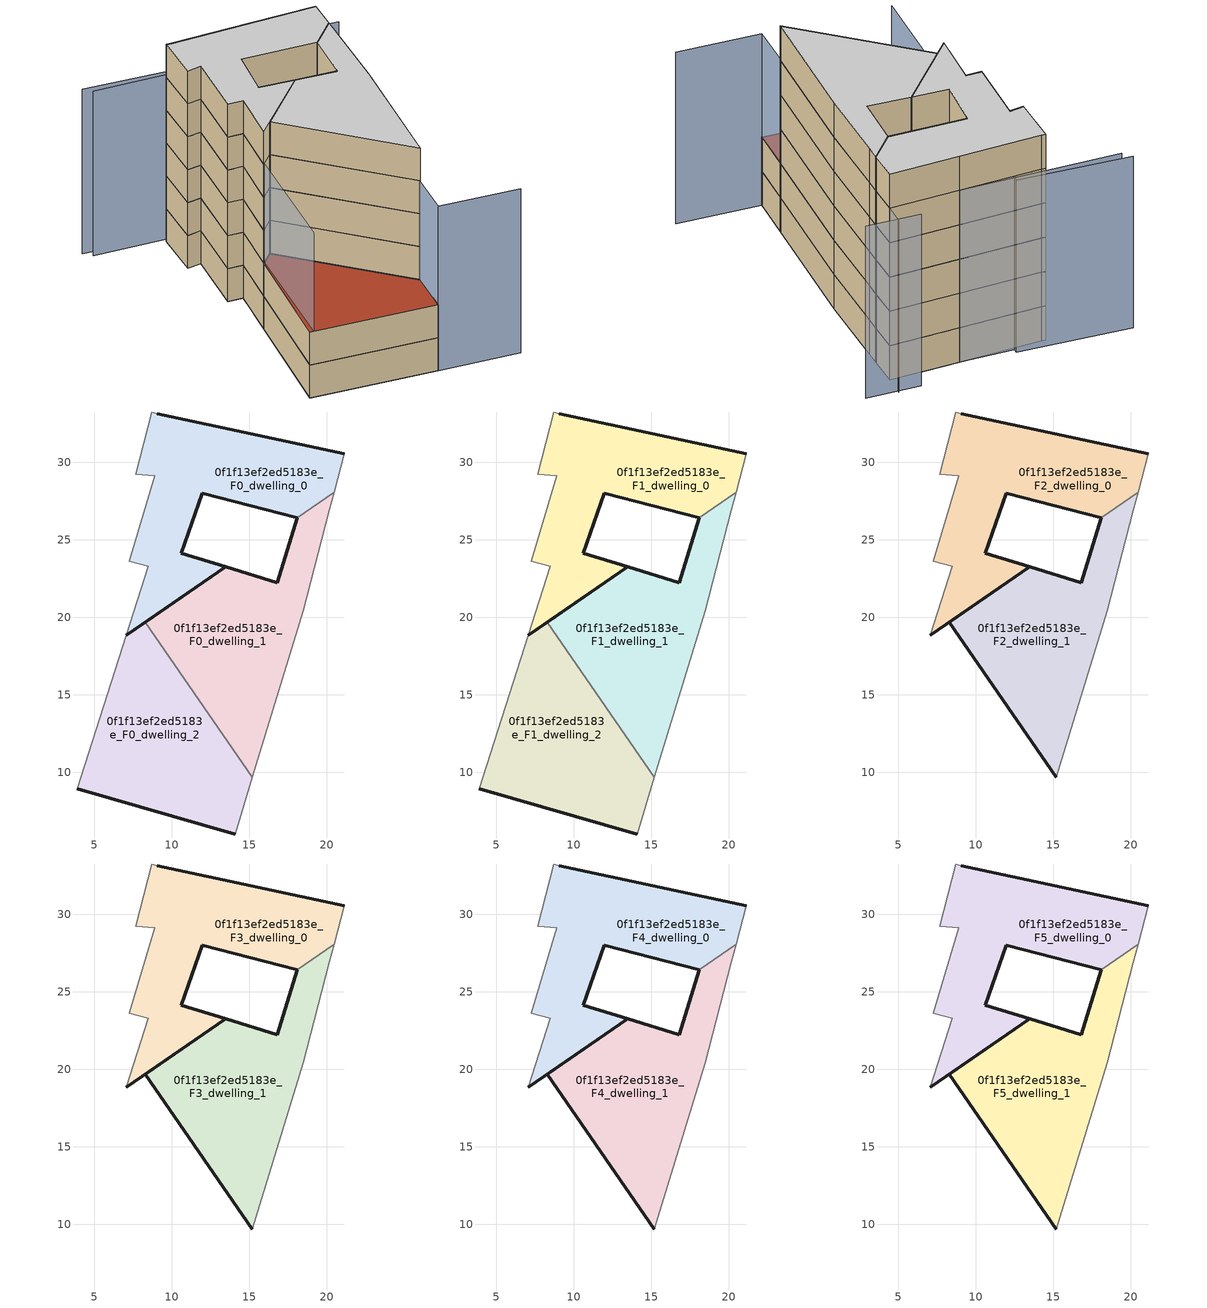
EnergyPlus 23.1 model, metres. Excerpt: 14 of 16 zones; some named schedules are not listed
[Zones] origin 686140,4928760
0f1f13ef2ed5183e_F0_dwelling_0
 floor ground (EU_floor_Construction): 18.09,26.42 20.48,28.06 21.12,30.56 15.55,31.76 9.08,33.14 8.72,33.25 7.7,29.23 8.9,29.14 7.27,23.62 8.51,23.31 7.08,18.84 13.5,23.26 10.63,24.13 11.98,28.02 z0
 wall outside (EU_wall_Construction): 9.08,33.14 15.55,31.76 21.12,30.56 / 18.09,26.42 11.98,28.02 10.63,24.13 13.5,23.26 7.08,18.84 z0:3
 wall adiabatic (EU_wall_Construction): 7.08,18.84 8.51,23.31 7.27,23.62 8.9,29.14 7.7,29.23 8.72,33.25 9.08,33.14 / 21.12,30.56 20.48,28.06 z0:3
 wall to 0f1f13ef2ed5183e_F0_dwelling_1 (EU_wall_Construction): 20.48,28.06 18.09,26.42 z0:3
0f1f13ef2ed5183e_F0_dwelling_1
 floor ground (EU_floor_Construction): 15.2,9.69 18.48,20.44 20.18,26.91 20.48,28.06 18.09,26.42 18.1,26.42 16.83,22.25 13.5,23.26 8.31,19.69 z0
 wall outside (EU_wall_Construction): 8.31,19.69 13.5,23.26 16.83,22.25 18.1,26.42 18.09,26.42 z0:3
 wall adiabatic (EU_wall_Construction): 20.48,28.06 20.18,26.91 18.48,20.44 15.2,9.69 z0:3
 wall to 0f1f13ef2ed5183e_F0_dwelling_2 (EU_wall_Construction): 15.2,9.69 8.32,19.69 z0:3
0f1f13ef2ed5183e_F0_dwelling_2
 floor ground (EU_floor_Construction): 14.09,6.03 15.2,9.69 8.31,19.69 7.08,18.84 3.93,8.95 z0
 wall outside (EU_wall_Construction): 7.08,18.84 8.31,19.69 / 14.09,6.03 3.93,8.95 z0:3
 wall adiabatic (EU_wall_Construction): 15.2,9.69 14.09,6.03 / 3.93,8.95 7.08,18.84 z0:3
0f1f13ef2ed5183e_F1_dwelling_0
 floor to 0f1f13ef2ed5183e_F0_dwelling_0 (EU_floor_Construction): 18.09,26.42 20.48,28.06 21.12,30.56 15.55,31.76 9.08,33.14 8.72,33.25 7.7,29.23 8.9,29.14 7.26,23.62 8.51,23.31 7.08,18.84 13.5,23.26 10.63,24.13 11.98,28.02 z3
 wall outside (EU_wall_Construction): 9.08,33.14 15.55,31.76 21.12,30.56 / 18.09,26.42 11.98,28.02 10.63,24.13 13.5,23.26 7.08,18.84 z3:6
 wall adiabatic (EU_wall_Construction): 7.08,18.84 8.51,23.31 7.27,23.62 8.9,29.14 7.7,29.23 8.72,33.25 9.08,33.14 / 21.12,30.56 20.48,28.06 z3:6
 wall to 0f1f13ef2ed5183e_F1_dwelling_1 (EU_wall_Construction): 20.48,28.06 18.09,26.42 z3:6
0f1f13ef2ed5183e_F1_dwelling_1
 floor to 0f1f13ef2ed5183e_F0_dwelling_1 (EU_floor_Construction): 15.2,9.69 18.48,20.44 20.18,26.91 20.48,28.06 18.09,26.42 18.1,26.42 16.83,22.25 13.5,23.26 8.31,19.69 z3
 wall outside (EU_wall_Construction): 8.31,19.69 13.5,23.26 16.83,22.25 18.1,26.42 18.09,26.42 z3:6
 wall adiabatic (EU_wall_Construction): 20.48,28.06 20.18,26.91 18.48,20.44 15.2,9.69 z3:6
 wall to 0f1f13ef2ed5183e_F1_dwelling_2 (EU_wall_Construction): 15.2,9.69 8.32,19.69 z3:6
0f1f13ef2ed5183e_F1_dwelling_2
 floor to 0f1f13ef2ed5183e_F0_dwelling_2 (EU_floor_Construction): 14.09,6.03 15.2,9.69 8.31,19.69 7.08,18.84 3.93,8.95 z3
 wall outside (EU_wall_Construction): 7.08,18.84 8.31,19.69 / 14.09,6.03 3.93,8.95 z3:6
 wall adiabatic (EU_wall_Construction): 15.2,9.69 14.09,6.03 / 3.93,8.95 7.08,18.84 z3:6
 roof outside (EU_roof_Construction): 8.31,19.69 15.2,9.69 14.09,6.03 3.93,8.95 7.08,18.84 z6
0f1f13ef2ed5183e_F2_dwelling_0
 floor to 0f1f13ef2ed5183e_F1_dwelling_0 (EU_floor_Construction): 18.09,26.42 20.48,28.06 21.12,30.56 15.55,31.76 9.08,33.14 8.72,33.25 7.7,29.23 8.9,29.14 7.26,23.62 8.51,23.31 7.08,18.84 13.5,23.26 10.63,24.13 11.98,28.02 z6
 wall outside (EU_wall_Construction): 9.08,33.14 15.55,31.76 21.12,30.56 / 18.09,26.42 11.98,28.02 10.63,24.13 13.5,23.26 7.08,18.84 z6:9
 wall adiabatic (EU_wall_Construction): 7.08,18.84 8.51,23.31 7.27,23.62 8.9,29.14 7.7,29.23 8.72,33.25 9.08,33.14 / 21.12,30.56 20.48,28.06 z6:9
 wall to 0f1f13ef2ed5183e_F2_dwelling_1 (EU_wall_Construction): 20.48,28.06 18.09,26.42 z6:9
0f1f13ef2ed5183e_F2_dwelling_1
 floor to 0f1f13ef2ed5183e_F1_dwelling_1 (EU_floor_Construction): 15.2,9.69 18.48,20.44 20.18,26.91 20.48,28.06 18.09,26.42 18.1,26.42 16.83,22.25 13.5,23.26 8.31,19.69 z6
 wall outside (EU_wall_Construction): 15.2,9.69 8.31,19.69 13.5,23.26 16.83,22.25 18.1,26.42 18.09,26.42 z6:9
 wall adiabatic (EU_wall_Construction): 20.48,28.06 20.18,26.91 18.48,20.44 15.2,9.69 z6:9
0f1f13ef2ed5183e_F3_dwelling_0
 floor to 0f1f13ef2ed5183e_F2_dwelling_0 (EU_floor_Construction): 18.09,26.42 20.48,28.06 21.12,30.56 15.55,31.76 9.08,33.14 8.72,33.25 7.7,29.23 8.9,29.14 7.26,23.62 8.51,23.31 7.08,18.84 13.5,23.26 10.63,24.13 11.98,28.02 z9
 wall outside (EU_wall_Construction): 9.08,33.14 15.55,31.76 21.12,30.56 / 18.09,26.42 11.98,28.02 10.63,24.13 13.5,23.26 7.08,18.84 z9:12
 wall adiabatic (EU_wall_Construction): 7.08,18.84 8.51,23.31 7.27,23.62 8.9,29.14 7.7,29.23 8.72,33.25 9.08,33.14 / 21.12,30.56 20.48,28.06 z9:12
 wall to 0f1f13ef2ed5183e_F3_dwelling_1 (EU_wall_Construction): 20.48,28.06 18.09,26.42 z9:12
0f1f13ef2ed5183e_F3_dwelling_1
 floor to 0f1f13ef2ed5183e_F2_dwelling_1 (EU_floor_Construction): 15.2,9.69 18.48,20.44 20.18,26.91 20.48,28.06 18.09,26.42 18.1,26.42 16.83,22.25 13.5,23.26 8.31,19.69 z9
 wall outside (EU_wall_Construction): 15.2,9.69 8.31,19.69 13.5,23.26 16.83,22.25 18.1,26.42 18.09,26.42 z9:12
 wall adiabatic (EU_wall_Construction): 20.48,28.06 20.18,26.91 18.48,20.44 15.2,9.69 z9:12
0f1f13ef2ed5183e_F4_dwelling_0
 floor to 0f1f13ef2ed5183e_F3_dwelling_0 (EU_floor_Construction): 18.09,26.42 20.48,28.06 21.12,30.56 15.55,31.76 9.08,33.14 8.72,33.25 7.7,29.23 8.9,29.14 7.26,23.62 8.51,23.31 7.08,18.84 13.5,23.26 10.63,24.13 11.98,28.02 z12
 wall outside (EU_wall_Construction): 9.08,33.14 15.55,31.76 21.12,30.56 / 18.09,26.42 11.98,28.02 10.63,24.13 13.5,23.26 7.08,18.84 z12:15
 wall adiabatic (EU_wall_Construction): 7.08,18.84 8.51,23.31 7.27,23.62 8.9,29.14 7.7,29.23 8.72,33.25 9.08,33.14 / 21.12,30.56 20.48,28.06 z12:15
 wall to 0f1f13ef2ed5183e_F4_dwelling_1 (EU_wall_Construction): 20.48,28.06 18.09,26.42 z12:15
0f1f13ef2ed5183e_F4_dwelling_1
 floor to 0f1f13ef2ed5183e_F3_dwelling_1 (EU_floor_Construction): 15.2,9.69 18.48,20.44 20.18,26.91 20.48,28.06 18.09,26.42 18.1,26.42 16.83,22.25 13.5,23.26 8.31,19.69 z12
 wall outside (EU_wall_Construction): 15.2,9.69 8.31,19.69 13.5,23.26 16.83,22.25 18.1,26.42 18.09,26.42 z12:15
 wall adiabatic (EU_wall_Construction): 20.48,28.06 20.18,26.91 18.48,20.44 15.2,9.69 z12:15
0f1f13ef2ed5183e_F5_dwelling_0
 floor to 0f1f13ef2ed5183e_F4_dwelling_0 (EU_floor_Construction): 18.09,26.42 20.48,28.06 21.12,30.56 15.55,31.76 9.08,33.14 8.72,33.25 7.7,29.23 8.9,29.14 7.26,23.62 8.51,23.31 7.08,18.84 13.5,23.26 10.63,24.13 11.98,28.02 z15
 wall outside (EU_wall_Construction): 9.08,33.14 15.55,31.76 21.12,30.56 / 18.09,26.42 11.98,28.02 10.63,24.13 13.5,23.26 7.08,18.84 z15:18
 wall adiabatic (EU_wall_Construction): 7.08,18.84 8.51,23.31 7.27,23.62 8.9,29.14 7.7,29.23 8.72,33.25 9.08,33.14 / 21.12,30.56 20.48,28.06 z15:18
 wall to 0f1f13ef2ed5183e_F5_dwelling_1 (EU_wall_Construction): 20.48,28.06 18.09,26.42 z15:18
 ceiling to 0f1f13ef2ed5183e_F6_dwelling_0 (EU_floor_Construction): 21.12,30.56 20.48,28.06 18.09,26.42 11.98,28.02 10.63,24.13 13.5,23.26 7.08,18.84 8.51,23.31 7.26,23.62 8.9,29.14 7.7,29.23 8.72,33.25 9.08,33.14 15.55,31.76 z18
0f1f13ef2ed5183e_F5_dwelling_1
 floor to 0f1f13ef2ed5183e_F4_dwelling_1 (EU_floor_Construction): 15.2,9.69 18.48,20.44 20.18,26.91 20.48,28.06 18.09,26.42 18.1,26.42 16.83,22.25 13.5,23.26 8.31,19.69 z15
 wall outside (EU_wall_Construction): 15.2,9.69 8.31,19.69 13.5,23.26 16.83,22.25 18.1,26.42 18.09,26.42 z15:18
 wall adiabatic (EU_wall_Construction): 20.48,28.06 20.18,26.91 18.48,20.44 15.2,9.69 z15:18
 ceiling to 0f1f13ef2ed5183e_F6_dwelling_1 (EU_floor_Construction): 20.48,28.06 20.18,26.91 18.48,20.44 15.2,9.69 8.31,19.69 13.5,23.26 16.83,22.25 18.1,26.42 18.09,26.42 z18
shading: 20.63,4.16 14.09,6.03 / 14.09,6.03 21.61,32.26 / 2.6,35.83 11.44,33.22 / 11.44,33.22 4.24,8.86 / 24,31.4 19.76,32.59 / 19.86,30.63 3.06,35.04 z0:15
[Building]
EU S2 Campaign: North Axis=0; Terrain=City; Solar Distribution=FullExterior
[Site:Location]
Bologna: Latitude=44.5; Longitude=11.25; Time Zone=1; Elevation=37
[SizingPeriod:WeatherFileDays]
AnnualSizingPeriod: Begin Month=1; Begin Day of Month=1; End Month=12; End Day of Month=31; Day of Week for Start Day=Monday; Use Weather File Daylight Saving Period=No; Use Weather File Rain and Snow Indicators=No
[MATERIAL]
EU_InternalMass_Material: Roughness=MediumRough; Thickness=0.1; Conductivity=1; Density=1800; Specific Heat=900; Thermal Absorptance=0.9; Solar Absorptance=0.7; Visible Absorptance=0.7
[MATERIAL:NOMASS] Roughness=MediumRough; Thermal Absorptance=0.9; Solar Absorptance=0.7; Visible Absorptance=0.7
Name | Thermal Resistance
EU_wall_NoMass | 0.905828
EU_roof_NoMass | 0.37593
EU_floor_NoMass | 0.67114
[CONSTRUCTION]
EU_wall_Construction: EU_wall_NoMass
EU_roof_Construction: EU_roof_NoMass
EU_floor_Construction: EU_floor_NoMass
EU_InternalMass_Construction: EU_InternalMass_Material
[ZONE] Type=1; Multiplier=1; Ceiling Height=autocalculate; Floor Area=autocalculate; Part of Total Floor Area=Yes
Name | Volume
0f1f13ef2ed5183e_F0_dwelling_0 | 251.52
0f1f13ef2ed5183e_F1_dwelling_0; 0f1f13ef2ed5183e_F2_dwelling_0; 0f1f13ef2ed5183e_F3_dwelling_0; 0f1f13ef2ed5183e_F4_dwelling_0; 0f1f13ef2ed5183e_F5_dwelling_0 | 251.518
0f1f13ef2ed5183e_F0_dwelling_1 | 251.528
0f1f13ef2ed5183e_F1_dwelling_1; 0f1f13ef2ed5183e_F2_dwelling_1; 0f1f13ef2ed5183e_F3_dwelling_1; 0f1f13ef2ed5183e_F4_dwelling_1; 0f1f13ef2ed5183e_F5_dwelling_1 | 251.527
0f1f13ef2ed5183e_F0_dwelling_2; 0f1f13ef2ed5183e_F1_dwelling_2 | 251.525
[INTERNALMASS] Construction=EU_InternalMass_Construction
Name | Zone or ZoneList | Surface Area
0f1f13ef2ed5183e_F0_dwelling_0_EU_InternalMass | 0f1f13ef2ed5183e_F0_dwelling_0 | 83.8427
0f1f13ef2ed5183e_F0_dwelling_1_EU_InternalMass | 0f1f13ef2ed5183e_F0_dwelling_1 | 83.8413
0f1f13ef2ed5183e_F0_dwelling_2_EU_InternalMass | 0f1f13ef2ed5183e_F0_dwelling_2 | 83.8414
0f1f13ef2ed5183e_F1_dwelling_0_EU_InternalMass | 0f1f13ef2ed5183e_F1_dwelling_0 | 83.8427
0f1f13ef2ed5183e_F1_dwelling_1_EU_InternalMass | 0f1f13ef2ed5183e_F1_dwelling_1 | 83.8413
0f1f13ef2ed5183e_F1_dwelling_2_EU_InternalMass | 0f1f13ef2ed5183e_F1_dwelling_2 | 83.8414
0f1f13ef2ed5183e_F2_dwelling_0_EU_InternalMass | 0f1f13ef2ed5183e_F2_dwelling_0 | 123.779
0f1f13ef2ed5183e_F2_dwelling_1_EU_InternalMass | 0f1f13ef2ed5183e_F2_dwelling_1 | 127.747
0f1f13ef2ed5183e_F3_dwelling_0_EU_InternalMass | 0f1f13ef2ed5183e_F3_dwelling_0 | 123.779
0f1f13ef2ed5183e_F3_dwelling_1_EU_InternalMass | 0f1f13ef2ed5183e_F3_dwelling_1 | 127.747
0f1f13ef2ed5183e_F4_dwelling_0_EU_InternalMass | 0f1f13ef2ed5183e_F4_dwelling_0 | 123.779
0f1f13ef2ed5183e_F4_dwelling_1_EU_InternalMass | 0f1f13ef2ed5183e_F4_dwelling_1 | 127.747
0f1f13ef2ed5183e_F5_dwelling_0_EU_InternalMass | 0f1f13ef2ed5183e_F5_dwelling_0 | 123.779
0f1f13ef2ed5183e_F5_dwelling_1_EU_InternalMass | 0f1f13ef2ed5183e_F5_dwelling_1 | 127.747
[OTHEREQUIPMENT] Fuel Type=Electricity; Design Level Calculation Method=Watts/Area; Power per Zone Floor Area=1; Fraction Latent=0; Fraction Radiant=0; Fraction Lost=0; Carbon Dioxide Generation Rate=0; EndUse Subcategory=EU_Step8_InternalGains
Name | Zone or ZoneList or Space or SpaceList | Schedule
EU_Step8_InternalGain_0f1f13ef2ed5183e_F0_dwelling_0_f000 | 0f1f13ef2ed5183e_F0_dwelling_0 | EU_Step8_GainSchedule_0f1f13ef2ed5183e_F0_dwelling_0_f000
EU_Step8_InternalGain_0f1f13ef2ed5183e_F0_dwelling_1_f000 | 0f1f13ef2ed5183e_F0_dwelling_1 | EU_Step8_GainSchedule_0f1f13ef2ed5183e_F0_dwelling_1_f000
EU_Step8_InternalGain_0f1f13ef2ed5183e_F0_dwelling_2_f000 | 0f1f13ef2ed5183e_F0_dwelling_2 | EU_Step8_GainSchedule_0f1f13ef2ed5183e_F0_dwelling_2_f000
EU_Step8_InternalGain_0f1f13ef2ed5183e_F1_dwelling_0_f000 | 0f1f13ef2ed5183e_F1_dwelling_0 | EU_Step8_GainSchedule_0f1f13ef2ed5183e_F1_dwelling_0_f000
EU_Step8_InternalGain_0f1f13ef2ed5183e_F1_dwelling_1_f000 | 0f1f13ef2ed5183e_F1_dwelling_1 | EU_Step8_GainSchedule_0f1f13ef2ed5183e_F1_dwelling_1_f000
EU_Step8_InternalGain_0f1f13ef2ed5183e_F1_dwelling_2_f000 | 0f1f13ef2ed5183e_F1_dwelling_2 | EU_Step8_GainSchedule_0f1f13ef2ed5183e_F1_dwelling_2_f000
EU_Step8_InternalGain_0f1f13ef2ed5183e_F2_dwelling_0_f000 | 0f1f13ef2ed5183e_F2_dwelling_0 | EU_Step8_GainSchedule_0f1f13ef2ed5183e_F2_dwelling_0_f000
EU_Step8_InternalGain_0f1f13ef2ed5183e_F2_dwelling_1_f000 | 0f1f13ef2ed5183e_F2_dwelling_1 | EU_Step8_GainSchedule_0f1f13ef2ed5183e_F2_dwelling_1_f000
EU_Step8_InternalGain_0f1f13ef2ed5183e_F3_dwelling_0_f000 | 0f1f13ef2ed5183e_F3_dwelling_0 | EU_Step8_GainSchedule_0f1f13ef2ed5183e_F3_dwelling_0_f000
EU_Step8_InternalGain_0f1f13ef2ed5183e_F3_dwelling_1_f000 | 0f1f13ef2ed5183e_F3_dwelling_1 | EU_Step8_GainSchedule_0f1f13ef2ed5183e_F3_dwelling_1_f000
EU_Step8_InternalGain_0f1f13ef2ed5183e_F4_dwelling_0_f000 | 0f1f13ef2ed5183e_F4_dwelling_0 | EU_Step8_GainSchedule_0f1f13ef2ed5183e_F4_dwelling_0_f000
EU_Step8_InternalGain_0f1f13ef2ed5183e_F4_dwelling_1_f000 | 0f1f13ef2ed5183e_F4_dwelling_1 | EU_Step8_GainSchedule_0f1f13ef2ed5183e_F4_dwelling_1_f000
EU_Step8_InternalGain_0f1f13ef2ed5183e_F5_dwelling_0_f000 | 0f1f13ef2ed5183e_F5_dwelling_0 | EU_Step8_GainSchedule_0f1f13ef2ed5183e_F5_dwelling_0_f000
EU_Step8_InternalGain_0f1f13ef2ed5183e_F5_dwelling_1_f000 | 0f1f13ef2ed5183e_F5_dwelling_1 | EU_Step8_GainSchedule_0f1f13ef2ed5183e_F5_dwelling_1_f000
[ZONEVENTILATION:DESIGNFLOWRATE] Schedule=EU_AlwaysOn; Design Flow Rate Calculation Method=AirChanges/Hour; Air Changes per Hour=0.73129; Ventilation Type=Natural; Fan Pressure Rise=0; Fan Total Efficiency=1; Constant Term Coefficient=1; Temperature Term Coefficient=0; Velocity Term Coefficient=0; Velocity Squared Term Coefficient=0; Minimum Indoor Temperature=-100; Maximum Indoor Temperature=100; Delta Temperature=-100; Minimum Outdoor Temperature=-100; Maximum Outdoor Temperature=100; Maximum Wind Speed=40
Name | Zone or ZoneList or Space or SpaceList
EU_ConstantAir_0f1f13ef2ed5183e_F0_dwelling_0 | 0f1f13ef2ed5183e_F0_dwelling_0
EU_ConstantAir_0f1f13ef2ed5183e_F0_dwelling_1 | 0f1f13ef2ed5183e_F0_dwelling_1
EU_ConstantAir_0f1f13ef2ed5183e_F0_dwelling_2 | 0f1f13ef2ed5183e_F0_dwelling_2
EU_ConstantAir_0f1f13ef2ed5183e_F1_dwelling_0 | 0f1f13ef2ed5183e_F1_dwelling_0
EU_ConstantAir_0f1f13ef2ed5183e_F1_dwelling_1 | 0f1f13ef2ed5183e_F1_dwelling_1
EU_ConstantAir_0f1f13ef2ed5183e_F1_dwelling_2 | 0f1f13ef2ed5183e_F1_dwelling_2
EU_ConstantAir_0f1f13ef2ed5183e_F2_dwelling_0 | 0f1f13ef2ed5183e_F2_dwelling_0
EU_ConstantAir_0f1f13ef2ed5183e_F2_dwelling_1 | 0f1f13ef2ed5183e_F2_dwelling_1
EU_ConstantAir_0f1f13ef2ed5183e_F3_dwelling_0 | 0f1f13ef2ed5183e_F3_dwelling_0
EU_ConstantAir_0f1f13ef2ed5183e_F3_dwelling_1 | 0f1f13ef2ed5183e_F3_dwelling_1
EU_ConstantAir_0f1f13ef2ed5183e_F4_dwelling_0 | 0f1f13ef2ed5183e_F4_dwelling_0
EU_ConstantAir_0f1f13ef2ed5183e_F4_dwelling_1 | 0f1f13ef2ed5183e_F4_dwelling_1
EU_ConstantAir_0f1f13ef2ed5183e_F5_dwelling_0 | 0f1f13ef2ed5183e_F5_dwelling_0
EU_ConstantAir_0f1f13ef2ed5183e_F5_dwelling_1 | 0f1f13ef2ed5183e_F5_dwelling_1
[HVACTEMPLATE:THERMOSTAT] Constant Heating Setpoint=20; Constant Cooling Setpoint=50
EU_HeatOnly_0f1f13ef2ed5183e_F0_dwelling_0; EU_HeatOnly_0f1f13ef2ed5183e_F0_dwelling_1; EU_HeatOnly_0f1f13ef2ed5183e_F0_dwelling_2; EU_HeatOnly_0f1f13ef2ed5183e_F1_dwelling_0; EU_HeatOnly_0f1f13ef2ed5183e_F1_dwelling_1; EU_HeatOnly_0f1f13ef2ed5183e_F1_dwelling_2; EU_HeatOnly_0f1f13ef2ed5183e_F2_dwelling_0; EU_HeatOnly_0f1f13ef2ed5183e_F2_dwelling_1; EU_HeatOnly_0f1f13ef2ed5183e_F3_dwelling_0; EU_HeatOnly_0f1f13ef2ed5183e_F3_dwelling_1; EU_HeatOnly_0f1f13ef2ed5183e_F4_dwelling_0; EU_HeatOnly_0f1f13ef2ed5183e_F4_dwelling_1; EU_HeatOnly_0f1f13ef2ed5183e_F5_dwelling_0; EU_HeatOnly_0f1f13ef2ed5183e_F5_dwelling_1; EU_HeatOnly_0f1f13ef2ed5183e_F6_dwelling_0; EU_HeatOnly_0f1f13ef2ed5183e_F6_dwelling_1
[HVACTEMPLATE:ZONE:IDEALLOADSAIRSYSTEM] System Availability Schedule=EU_AlwaysOn; Maximum Heating Supply Air Temperature=50; Minimum Cooling Supply Air Temperature=13; Maximum Heating Supply Air Humidity Ratio=0.0156; Minimum Cooling Supply Air Humidity Ratio=0.0077; Heating Limit=NoLimit; Cooling Limit=NoLimit; Heating Availability Schedule=EU_AlwaysOn; Cooling Availability Schedule=EU_CoolingOff; Dehumidification Control Type=ConstantSensibleHeatRatio; Cooling Sensible Heat Ratio=0.7; Dehumidification Setpoint=60; Humidification Control Type=None; Humidification Setpoint=30; Outdoor Air Method=None; Outdoor Air Flow Rate per Person=0.00944; Outdoor Air Flow Rate per Zone Floor Area=0; Outdoor Air Flow Rate per Zone=0; Demand Controlled Ventilation Type=None; Outdoor Air Economizer Type=NoEconomizer; Heat Recovery Type=None; Sensible Heat Recovery Effectiveness=0.7; Latent Heat Recovery Effectiveness=0.65
Name | Template Thermostat
0f1f13ef2ed5183e_F0_dwelling_0 | EU_HeatOnly_0f1f13ef2ed5183e_F0_dwelling_0
0f1f13ef2ed5183e_F0_dwelling_1 | EU_HeatOnly_0f1f13ef2ed5183e_F0_dwelling_1
0f1f13ef2ed5183e_F0_dwelling_2 | EU_HeatOnly_0f1f13ef2ed5183e_F0_dwelling_2
0f1f13ef2ed5183e_F1_dwelling_0 | EU_HeatOnly_0f1f13ef2ed5183e_F1_dwelling_0
0f1f13ef2ed5183e_F1_dwelling_1 | EU_HeatOnly_0f1f13ef2ed5183e_F1_dwelling_1
0f1f13ef2ed5183e_F1_dwelling_2 | EU_HeatOnly_0f1f13ef2ed5183e_F1_dwelling_2
0f1f13ef2ed5183e_F2_dwelling_0 | EU_HeatOnly_0f1f13ef2ed5183e_F2_dwelling_0
